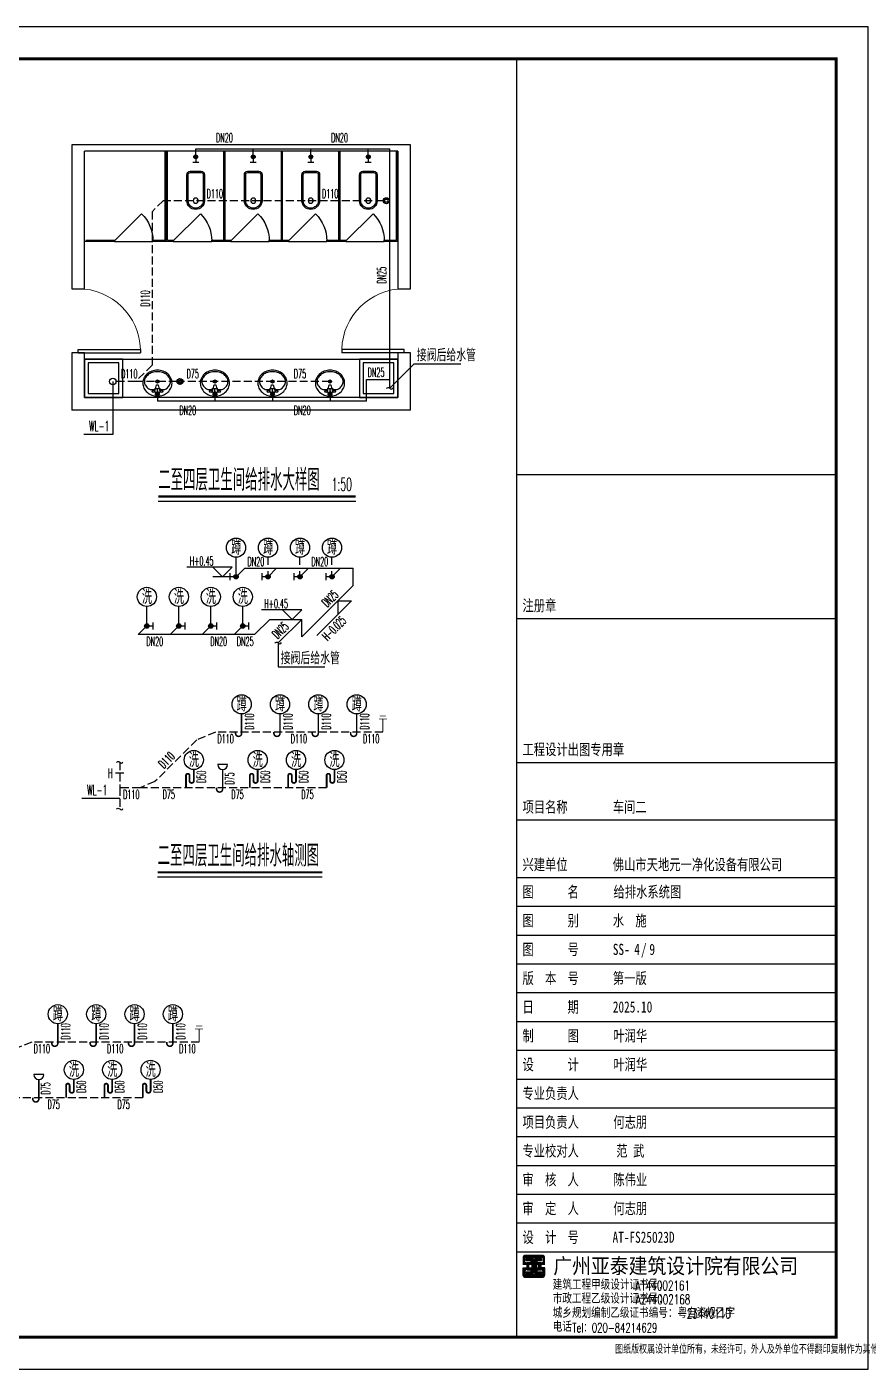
# Model space of a CAD drawing. Extents: x -620248 to 571765, y -684907 to -323071.
# Drawn here: x -329964 to -316805, y -416910 to -395910 of the extents above; entities that cross this region are included whole.
import ezdxf
from ezdxf.enums import TextEntityAlignment as Align

# ---------------------------------------------------------------- set-up
doc = ezdxf.new("R2010")
doc.units = 0
doc.header["$LTSCALE"] = 1000
doc.header["$MEASUREMENT"] = 0
doc.linetypes.add('DASH', pattern=[0.35, 0.25, -0.1])
for name, color, linetype in [('2', 2, 'Continuous'), ('4', 4, 'Continuous'), ('9', 9, 'Continuous'), ('DIM_ELEV', 3, 'Continuous'), ('DIM_SYMB', 3, 'Continuous'), ('EQUIP_地漏', 7, 'Continuous'), ('EQUIP_污水', 7, 'Continuous'), ('K+T', 252, 'Continuous'), ('PIPE-污水', 5, 'DASH'), ('PIPE-给水', 1, 'Continuous'), ('PUB_TITLE', 4, 'Continuous'), ('S', 2, 'Continuous'), ('STAIR', 2, 'Continuous'), ('TWT_LEAD', 3, 'Continuous'), ('TWT_TEXT', 7, 'Continuous'), ('VALVE_给水', 7, 'Continuous'), ('VPIPE-污水', 5, 'DASH'), ('WALL', 7, 'Continuous'), ('WINDOW', 4, 'Continuous'), ('框', 130, 'Continuous')]:
    doc.layers.add(name, color=color, linetype=linetype)
doc.styles.add('-宋体', font='simsun_0.shx', dxfattribs={"width": 0.8})
doc.styles.add('_TCH_DIM', font='SIMPLEX.shx', dxfattribs={"width": 0.8, "bigfont": 'GBCBIG.shx'})
doc.styles.add('HZ', font='txt', dxfattribs={"width": 0.8, "bigfont": 'hztxt'})
doc.styles.add('TBC', font='simhei_0.shx', dxfattribs={"width": 0.9})
doc.styles.add('天正', font='SIMPLEX.shx', dxfattribs={"width": 0.7, "bigfont": 'HZTXT.shx'})

# ---------------------------------------------------------------- blocks, each defined once
blk = doc.blocks.new('A$C58C370F3')
at = {"layer": 'K+T'}
for points in [[(465, 138), (59, 138, 0.388189), (0, 88), (0, -88, 0.388189), (59, -138), (465, -138, 0.97895)], [(465, 118), (58, 118, 0.382017), (20, 86), (20, -86, 0.382017), (58, -118), (465, -118, 0.977255)]]:
    blk.add_lwpolyline(points, format="xyb", close=True, dxfattribs=at)
blk.add_circle((462, 0), 40, dxfattribs=at)
blk = doc.blocks.new('$DorLib2D$00000114')
at = {"color": 0}
blk.add_line((0.5, 0), (-0.207, 0.707), dxfattribs=at)
blk.add_arc((0.5, 0), 1, 135, 180, dxfattribs=at)
blk = doc.blocks.new('A$C03CD7C06')
at = {"layer": 'K+T'}
for p, q in [((-350, 1410), (-460, 1410)), ((-460, 1410), (-460, 0)), ((-440, 1390), (-350, 1390)), ((-440, 1390), (-440, 0)), ((-350, 1410), (250, 1410)), ((-350, 1390), (-350, 1410)), ((460, 1410), (250, 1410)), ((250, 1410), (250, 1390)), ((250, 1390), (440, 1390)), ((440, 1390), (440, 0)), ((460, 1410), (460, 0)), ((-440, 0), (-460, 0)), ((460, 0), (440, 0))]:
    blk.add_line(p, q, dxfattribs=at)
at = {"layer": 'K+T', "xscale": 600, "yscale": 600, "zscale": -600, "rotation": 180}
blk.add_blockref('$DorLib2D$00000114', (-50, 1400), dxfattribs=at)
at = {"layer": 'K+T', "rotation": 90}
blk.add_blockref('A$C58C370F3', (0, 310), dxfattribs=at)
blk = doc.blocks.new('$DorLib2D$00000001')
for p, q in [((0.45, 0.975), (0.5, 0.975)), ((0.45, 0), (0.45, 0.975)), ((0.5, 0), (0.5, 0.975)), ((0.5, 0), (0.45, 0))]:
    blk.add_line(p, q)
at = {"lineweight": 13}
blk.add_arc((0.475, 0), 0.975, 91.4693, 180, dxfattribs=at)
blk = doc.blocks.new('$lvtry$00000179')
at = {"color": 0, "linetype": 'ByBlock'}
for p, q in [((-32, -102), (-92, -102)), ((-13, -178), (-40, -70)), ((35, -64), (-35, -64)), ((13, -178), (-13, -178)), ((40, -70), (13, -178)), ((92, -102), (32, -102))]:
    blk.add_line(p, q, dxfattribs=at)
blk.add_lwpolyline([(0, -406, 0.088425), (89, -391, 0.093738), (162, -347, 0.102376), (212, -280, 0.10945), (229, -203, 0.109452), (212, -127, 0.102376), (162, -60, 0.093738), (89, -16, 0.088423), (0, 0, 0.088427), (-89, -16, 0.093738), (-162, -60, 0.102376), (-212, -127, 0.109452), (-229, -203, 0.109451), (-212, -280, 0.102376), (-162, -347, 0.093738), (-89, -391, 0.088425)], format="xyb", close=True, dxfattribs=at)
for centre, radius in [((-64, -76), 20.4), ((-64, -76), 15.4), ((0, -229), 25.4), ((63, -76), 20.4), ((63, -76), 15.4)]:
    blk.add_circle(centre, radius, dxfattribs=at)
for centre, radius, start, end in [((-88, -229), 116, 151.0888, 180), ((-45, -252), 164, 126.8699, 151.0888), ((-18, -288), 210, 123.9045, 126.8699), ((-92, -178), 76.2, 90, 123.9045), ((-35, -68), 5, 90, 194.0362), ((35, -68), 5, 345.9638, 90), ((92, -178), 76.2, 57.7402, 90), ((45, -252), 164, 28.9112, 57.7402), ((88, -229), 116, 0, 28.9112), ((-88, -229), 116, 180, 208.9112), ((-45, -205), 164, 208.9112, 233.1301), ((-18, -169), 210, 233.1301, 252.7421), ((0, -111), 270, 252.7421, 270), ((0, -111), 270, 270, 287.2579), ((18, -169), 210, 287.2579, 306.8699), ((45, -205), 164, 306.8699, 331.0888), ((88, -229), 116, 331.0888, 0)]:
    blk.add_arc(centre, radius, start, end, dxfattribs=at)
at = {"color": 0}
for p in [(0, -76), (0, -229)]:
    blk.add_point(p, dxfattribs=at)
blk = doc.blocks.new('A$C3E7D3103')
at = {"layer": 'K+T'}
for p, q in [((1460, 2660), (1460, 4050)), ((670, 2640), (200, 2640)), ((220, 2660), (670, 2660)), ((670, 2660), (670, 2640)), ((670, 2640), (1270, 2640)), ((1270, 2640), (1270, 2660)), ((1270, 2660), (1460, 2660)), ((1480, 2640), (1270, 2640)), ((200, 800), (5100, 800))]:
    blk.add_line(p, q, dxfattribs=at)
for points in [[(200, 800), (200, 200), (800, 200), (800, 800), (200, 800)], [(4500, 800), (4500, 200), (5100, 200), (5100, 800), (4500, 800)]]:
    blk.add_lwpolyline(points, dxfattribs=at)
for points in [[(260, 740), (260, 260), (740, 260), (740, 740)], [(4560, 740), (4560, 260), (5040, 260), (5040, 740)]]:
    blk.add_lwpolyline(points, close=True, dxfattribs=at)
at = {"layer": 'WALL'}
for p, q in [((5300, 4150), (0, 4150)), ((0, 4150), (0, 1900)), ((5100, 4050), (200, 4050)), ((200, 1900), (200, 4050)), ((5100, 4050), (5100, 1900)), ((5300, 1900), (5300, 4150)), ((0, 1900), (200, 1900)), ((5100, 1900), (5300, 1900)), ((200, 900), (0, 900)), ((0, 900), (0, 0)), ((200, 200), (200, 900)), ((5300, 900), (5100, 900)), ((5100, 900), (5100, 200)), ((5300, 0), (5300, 900)), ((5100, 200), (200, 200)), ((5300, 0), (0, 0))]:
    blk.add_line(p, q, dxfattribs=at)
at = {"xscale": -1, "rotation": 180}
for p in [(1940, 4050), (2840, 4050), (3740, 4050), (4640, 4050)]:
    blk.add_blockref('A$C03CD7C06', p, dxfattribs=at)
at = {"layer": 'K+T', "xscale": -600, "yscale": 600, "zscale": -600}
blk.add_blockref('$DorLib2D$00000114', (970, 2650), dxfattribs=at)
at = {"layer": 'K+T', "rotation": 180}
for p in [(1341, 220), (2241, 220), (3141, 220), (4041, 220)]:
    blk.add_blockref('$lvtry$00000179', p, dxfattribs=at)
at = {"layer": 'WINDOW', "xscale": -1000, "zscale": -1000, "rotation": 90}
for p, yscale in [((100, 1400), -1000), ((5200, 1400), 1000)]:
    blk.add_blockref('$DorLib2D$00000001', p, dxfattribs=dict(at, yscale=yscale))
blk = doc.blocks.new('$TWTSYS$00000247')
at = {"elevation": 0}
blk.add_lwpolyline([(7, -101, -0.575183), (0, 0, 0.604745), (-11, 101, 16.924828)], format="xyb", dxfattribs=at)
blk = doc.blocks.new('A$C6B0418ED')
blk.add_line((173, 87), (0, 87))
blk.add_arc((87, 87), 86.7, 180, 0)
blk = doc.blocks.new('A$C17493E92')
at = {"layer": '2', "const_width": 28.2}
blk.add_lwpolyline([(14, 285), (14, 109, 1.048718), (81, 112), (81, 192, -1), (136, 192), (136, 0)], format="xyb", dxfattribs=at)
blk = doc.blocks.new('A$C29A34EED')
at = {"layer": '框'}
for p, q in [((0, 461), (0, 14461)), ((0, 14461), (2000, 14461)), ((500, 461), (500, 14461)), ((1000, 461), (1000, 14461)), ((1500, 461), (1500, 14461)), ((2000, 461), (2000, 14461)), ((2000, 12961), (0, 12961)), ((2000, 10961), (0, 10961)), ((2000, 9005), (0, 9005)), ((2000, 7461), (0, 7461)), ((2000, 5961), (0, 5961)), ((2000, 3961), (0, 3961)), ((2000, 2005), (0, 2005)), ((2000, 461), (0, 461))]:
    blk.add_line(p, q, dxfattribs=at)
at = {"layer": '框', "style": '_TCH_DIM', "width": 0.8}
for s, p in [('日 期', (462, 13120)), ('签  名', (466, 11253)), ('实  名', (466, 9253)), ('工艺机械', (1953, 7486)), ('专 业', (472, 7613)), ('电 气', (957, 7555)), ('空 调', (1460, 7573)), ('日 期', (462, 6120)), ('签  名', (466, 4253)), ('实  名', (466, 2253)), ('专 业', (480, 613)), ('建 筑', (967, 607)), ('结 构', (1470, 612)), ('给排水', (1970, 645)), ('会', (470, 12)), ('签', (1174, -12))]:
    blk.add_text(s, height=450, rotation=90, dxfattribs=at).set_placement(p)
blk = doc.blocks.new('A$C54597E38')
at = {"layer": '9'}
h = blk.add_hatch(dxfattribs=at)
h.set_pattern_fill('ANSI31', color=256, scale=70.630202, angle=135, style=0)
h.set_pattern_definition([(180, (-153496.256, -56662.455), (-2e-15, -8.82877527), [])])
edge = h.paths.add_edge_path()
edge.add_line((99, 458), (99, 400))
edge.add_line((99, 400), (0, 400))
edge.add_line((0, 400), (0, 620))
edge.add_arc((64, 620), 63.6, 90, 180, ccw=False)
edge.add_line((64, 683), (622, 683))
edge.add_arc((622, 620), 63.6, 0, 90, ccw=False)
edge.add_line((685, 620), (685, 396))
edge.add_line((685, 396), (594, 396))
edge.add_line((594, 396), (594, 463))
edge.add_line((594, 463), (614, 463))
edge.add_line((614, 463), (624, 463))
edge.add_line((624, 463), (624, 613))
edge.add_line((624, 613), (68, 613))
edge.add_line((68, 613), (68, 458))
edge.add_line((68, 458), (99, 458))
h.paths.add_polyline_path([(369, 293), (369, 582), (586, 582), (586, 519), (436, 519), (436, 458), (557, 458), (557, 225), (431, 225), (431, 166), (588, 166), (588, 112), (370, 112), (370, 226), (321, 226), (321, 112), (103, 112), (103, 166), (260, 166), (260, 225), (133, 225), (133, 458), (255, 458), (255, 519), (104, 519), (104, 582), (321, 582), (321, 293)])
h.paths.add_polyline_path([(196, 399), (265, 399), (265, 289), (196, 289)], flags=16)
h.paths.add_polyline_path([(494, 399), (425, 399), (425, 289), (494, 289)], flags=16)
edge = h.paths.add_edge_path()
edge.add_line((99, 225), (99, 283))
edge.add_line((99, 283), (0, 283))
edge.add_line((0, 283), (0, 64))
edge.add_arc((64, 64), 63.6, 180, 270)
edge.add_line((64, 0), (622, 0))
edge.add_arc((622, 64), 63.6, 270, 360)
edge.add_line((685, 64), (685, 287))
edge.add_line((685, 287), (594, 287))
edge.add_line((594, 287), (594, 220))
edge.add_line((594, 220), (614, 220))
edge.add_line((614, 220), (624, 220))
edge.add_line((624, 220), (624, 71))
edge.add_line((624, 71), (68, 71))
edge.add_line((68, 71), (68, 225))
edge.add_line((68, 225), (99, 225))
blk.add_lwpolyline([(369, 293), (369, 293), (369, 582), (586, 582), (586, 519), (436, 519), (436, 458), (557, 458), (557, 225), (431, 225), (431, 166), (588, 166), (588, 112), (370, 112), (370, 226), (321, 226), (321, 112), (103, 112), (103, 166), (260, 166), (260, 225), (133, 225), (133, 458), (255, 458), (255, 519), (104, 519), (104, 582), (321, 582), (321, 293), (369, 293)], dxfattribs=at)
blk.add_lwpolyline([(99, 225), (99, 283), (0, 283), (0, 64, 0.414214), (64, 0), (622, 0, 0.414214), (685, 64), (685, 287), (594, 287), (594, 220), (614, 220), (624, 220), (624, 71), (68, 71), (68, 225)], format="xyb", close=True, dxfattribs=at)
blk.add_lwpolyline([(494, 399), (425, 399), (425, 289), (494, 289)], close=True, dxfattribs=at)
blk = doc.blocks.new('标框')
at = {"layer": '4'}
for p, q in [((-105112, 98008), (-105112, 71592)), ((-95112, 98008), (-95112, 71592))]:
    blk.add_line(p, q, dxfattribs=at)
at = {"layer": '框'}
for p, q in [((-105112, 111592), (-105112, 71592)), ((-95112, 111592), (-95112, 71592)), ((-105112, 98584), (-95112, 98584)), ((-105112, 94081), (-95112, 94081)), ((-105112, 89578), (-95112, 89578)), ((-105112, 87777), (-95112, 87777)), ((-105112, 85976), (-95112, 85976)), ((-105112, 85075), (-95112, 85075)), ((-105112, 84174), (-95112, 84174)), ((-105112, 83274), (-95112, 83274)), ((-105112, 82373), (-95112, 82373)), ((-105112, 81473), (-95112, 81473)), ((-105112, 80572), (-95112, 80572)), ((-105112, 79671), (-95112, 79671)), ((-105112, 78771), (-95112, 78771)), ((-105112, 77870), (-95112, 77870)), ((-105112, 76970), (-95112, 76970)), ((-105112, 76069), (-95112, 76069)), ((-105112, 75168), (-95112, 75168)), ((-105112, 74268), (-95112, 74268))]:
    blk.add_line(p, q, dxfattribs=at)
at = {"layer": '4'}
blk.add_blockref('A$C54597E38', (-104913, 73473), dxfattribs=at)
at = {"layer": 'TWT_TEXT', "style": 'TBC', "width": 0.9}
blk.add_text('广州亚泰建筑设计院有限公司', height=480, dxfattribs=at).set_placement((-103962, 73582))
at = {"layer": 'TWT_TEXT', "style": '_TCH_DIM'}
for s, height, p in [('建筑工程甲级设计证书号：', 300, (-103979, 73080)), ('市政工程乙级设计证书号：', 300, (-103979, 72647)), ('城乡规划编制乙级证书编号：粤自资规乙字', 300, (-103979, 72198)), ('电话', 300, (-103979, 71765)), ('图纸版权属设计单位所有，未经许可，外人及外单位不得翻印复制作为其他工程之用', 249.73, (-102027, 71082))]:
    blk.add_text(s, height=height, rotation=359.9997, dxfattribs=at).set_placement(p)
at = {"layer": 'TWT_TEXT', "style": '天正', "width": 0.67}
for s, height, p in [('A144002161', 300, (-101392, 73058)), ('A244002168', 300, (-101382, 72625)), ('23440110', 300, (-99787, 72179)), ('Tel：020-84214629', 290, (-103368, 71744))]:
    blk.add_text(s, height=height, rotation=359.9997, dxfattribs=at).set_placement(p)
at = {"layer": '框', "style": '-宋体', "width": 0.74}
for s, p in [('注册章', (-104927, 94312)), ('工程设计出图专用章', (-104926, 89809)), ('项目名称', (-104926, 88008)), ('车间二', (-102099, 88008)), ('兴建单位', (-104926, 86207)), ('佛山市天地元一净化设备有限公司', (-102100, 86207)), ('图      名', (-104926, 85353)), ('图      别', (-104926, 84452)), ('图      号', (-104926, 83552)), ('版  本  号', (-104927, 82651)), ('第一版', (-102100, 82651)), ('日      期', (-104926, 81751)), ('2025.10', (-102099, 81751)), ('制      图', (-104926, 80850)), ('设      计', (-104926, 79950)), ('专业负责人', (-104926, 79049)), ('项目负责人', (-104926, 78148)), ('专业校对人', (-104926, 77248)), ('审  核  人', (-104926, 76347)), ('审  定  人', (-104926, 75447)), ('设  计  号', (-104926, 74546)), ('AT-FS25023D', (-102108, 74546))]:
    blk.add_text(s, height=350, dxfattribs=at).set_placement(p)
for s, p in [('叶润华', (-101553, 80850)), ('叶润华', (-101553, 79950)), ('何志朋', (-101553, 78148)), ('范 武', (-101553, 77248)), ('陈伟业', (-101553, 76347)), ('何志朋', (-101553, 75447))]:
    blk.add_text(s, height=350, dxfattribs=at).set_placement(p, align=Align.CENTER)
blk = doc.blocks.new('框')
at = {"layer": '4'}
for p, q in [((-296744, 162730), (-296744, 136314)), ((-286744, 162730), (-286744, 136314))]:
    blk.add_line(p, q, dxfattribs=at)
at = {"layer": '框'}
for p, q in [((-296744, 176314), (-296744, 136314)), ((-286744, 176314), (-286744, 136314))]:
    blk.add_line(p, q, dxfattribs=at)
at = {"layer": '4'}
blk.add_blockref('标框', (-191632, 64721), dxfattribs=at)
at = {"layer": '框', "style": '-宋体', "width": 0.74}
for s, p in [('水  施', (-293732, 149174)), ('SS-  /', (-293732, 148273)), ('9', (-292587, 148273))]:
    blk.add_text(s, height=350, dxfattribs=at).set_placement(p)
blk = doc.blocks.new('A$C7517252D')
at = {"layer": '4'}
for name, p in [('A$C29A34EED', (0, 26072)), ('框', (344644, -135781))]:
    blk.add_blockref(name, p, dxfattribs=at)
blk = doc.blocks.new('$TwtSys$00000136')
at = {"elevation": 0}
blk.add_lwpolyline([(-51, 45), (51, 45), (51, -49), (-51, -49)], close=True, dxfattribs=at)
blk.add_circle((0, 0, 0), 93.8)
blk = doc.blocks.new('$TwtSys$00000141')
for p, q in [((-94, 8), (-10, 92)), ((-94, 8), (-10, 92)), ((-87, -35), (35, 87)), ((-87, -35), (35, 87)), ((-66, -66), (66, 66)), ((-66, -66), (66, 66)), ((-32, -87), (88, 33)), ((-32, -87), (88, 33)), ((11, -92), (92, -11)), ((11, -92), (92, -11))]:
    blk.add_line(p, q)
blk.add_circle((0, 0), 94)
blk.add_circle((0, 0), 94)
blk = doc.blocks.new('$VALVE$00000497')
for p, q in [((78, 138), (-78, 138)), ((0, 50), (0, 138))]:
    blk.add_line(p, q)
at = {"const_width": 49.6}
blk.add_lwpolyline([(25, 0, 1), (-25, 0, 1)], format="xyb", close=True, dxfattribs=at)
blk.add_circle((0, 0), 50)
blk = doc.blocks.new('$TWTSYS$00000426')
for points, const_width in [([(-100, 500), (100, 500)], 20), ([(0, 407), (0, 0)], 30), ([(-125, 407), (125, 407)], 20)]:
    blk.add_lwpolyline(points, dxfattribs=dict(const_width=const_width))
at = {"style": 'HZ', "width": 0.7, "flags": 1}
for tag in ['UNIT', 'SPEC', 'WHAT']:
    blk.add_attdef(tag, (0, 0), '', height=0.001, dxfattribs=at)

msp = doc.modelspace()

# ---------------------------------------------------------------- linework, layer by layer
at = {"layer": 'DIM_ELEV', "color": 0}
for p, q in [((-326753.2, -404362.9), (-327460.1, -404362.9)), ((-326903.2, -404512.9), (-327053.2, -404362.9)), ((-326903.2, -404512.9), (-326753.2, -404362.9)), ((-326691.9, -404512.9), (-327053.2, -404512.9)), ((-325663.1, -405030), (-326294.5, -405030)), ((-325813.1, -405180), (-325963.1, -405030)), ((-325813.1, -405180), (-325663.1, -405030)), ((-324886.7, -404888.3), (-325430.1, -405431.6)), ((-325098.9, -404888.3), (-324886.7, -404888.3)), ((-325098.9, -404888.3), (-325098.9, -405100.4))]:
    msp.add_line(p, q, dxfattribs=at)
at = {"layer": 'DIM_SYMB', "const_width": 35}
for points in [[(-327909.8, -403259.1), (-324819.7, -403259.1)], [(-327919.1, -409137.8), (-325344, -409137.8)]]:
    msp.add_lwpolyline(points, dxfattribs=at)
at = {"layer": 'DIM_SYMB'}
for points in [[(-327909.8, -403329.1), (-324819.7, -403329.1)], [(-327919.1, -409207.8), (-325344, -409207.8)]]:
    msp.add_lwpolyline(points, dxfattribs=at)
at = {"layer": 'PIPE-污水', "linetype": 'DASH', "ltscale": 0.5}
for p, q in [((-327831.4, -398629.4), (-328003.4, -398801.5)), ((-324387.6, -398629.4), (-327831.4, -398629.4)), ((-328003.4, -398801.5), (-328003.4, -401201.9)), ((-328003.4, -401201.9), (-328260.3, -401458.8)), ((-328260.3, -401458.8), (-328569.7, -401458.8)), ((-327615.9, -401458.8), (-328260.3, -401458.8)), ((-325221.6, -401458.8), (-327521.9, -401458.8)), ((-327013.7, -406943.3), (-327307.5, -407065)), ((-324395.5, -406943.3), (-327013.7, -406943.3)), ((-327307.5, -407065), (-327960, -407717.6)), ((-328511.9, -407414.7), (-328511.9, -407814.3)), ((-328193.5, -407814.3), (-328511.9, -407814.3)), ((-328511.9, -407814.3), (-328511.9, -408146.6)), ((-327960, -407717.6), (-328193.5, -407814.3)), ((-325274.9, -407814.3), (-328193.5, -407814.3)), ((-329888.7, -411791.8), (-330182.5, -411913.5)), ((-327270.5, -411791.8), (-329888.7, -411791.8)), ((-328149.9, -412662.7), (-330849.9, -412662.7))]:
    msp.add_line(p, q, dxfattribs=at)
at = {"layer": 'PIPE-给水', "linetype": 'Continuous', "ltscale": 0.5}
for p, q in [((-327322.9, -397943.7), (-327322.9, -397819.9)), ((-327322.9, -397819.9), (-326422.9, -397819.9)), ((-326422.9, -397943.7), (-326422.9, -397819.9)), ((-326422.9, -397819.9), (-325522.9, -397819.9)), ((-325522.9, -397943.7), (-325522.9, -397819.9)), ((-325522.9, -397819.9), (-324622.9, -397819.9)), ((-324622.9, -397943.7), (-324622.9, -397819.9)), ((-324622.9, -397819.9), (-324285, -397819.9)), ((-324285, -401429.6), (-324285, -397819.9)), ((-324653.6, -401766.7), (-324653.6, -401429.6)), ((-324653.6, -401429.6), (-324285, -401429.6)), ((-324285, -401563.6), (-324285, -401429.6)), ((-327921.6, -401656.8), (-327921.6, -401766.7)), ((-327021.6, -401656.8), (-327021.6, -401766.7)), ((-326121.6, -401656.8), (-326121.6, -401766.7)), ((-325221.6, -401656.8), (-325221.6, -401766.7)), ((-327021.6, -401766.7), (-327921.6, -401766.7)), ((-326121.6, -401766.7), (-327021.6, -401766.7)), ((-325221.6, -401766.7), (-326121.6, -401766.7)), ((-324653.6, -401766.7), (-325221.6, -401766.7)), ((-326691.9, -404512.9), (-326691.9, -404207.9)), ((-326191.9, -404327.9), (-326191.9, -404207.9)), ((-325691.9, -404327.9), (-325691.9, -404207.9)), ((-325191.9, -404327.9), (-325191.9, -404207.9)), ((-326556.9, -404377.9), (-326691.9, -404512.9)), ((-326556.9, -404377.9), (-326056.9, -404377.9)), ((-326056.9, -404377.9), (-326191.9, -404512.9)), ((-326191.9, -404512.9), (-326191.9, -404427.9)), ((-326056.9, -404377.9), (-325556.9, -404377.9)), ((-325556.9, -404377.9), (-325691.9, -404512.9)), ((-325691.9, -404512.9), (-325691.9, -404427.9)), ((-325556.9, -404377.9), (-325056.9, -404377.9)), ((-325056.9, -404377.9), (-325191.9, -404512.9)), ((-325191.9, -404512.9), (-325191.9, -404427.9)), ((-325056.9, -404377.9), (-324861.7, -404377.9)), ((-324861.7, -404651.1), (-324861.7, -404377.9)), ((-325663.8, -405453.2), (-324861.7, -404651.1)), ((-328086.5, -405283.3), (-328086.5, -404978.3)), ((-327586.5, -405283.3), (-327586.5, -404978.3)), ((-327086.5, -405283.3), (-327086.5, -404978.3)), ((-326586.5, -405283.3), (-326586.5, -404978.3)), ((-328221.5, -405418.4), (-328086.5, -405283.3)), ((-327721.5, -405418.4), (-327586.5, -405283.3)), ((-327221.5, -405418.4), (-327086.5, -405283.3)), ((-326721.5, -405418.4), (-326586.5, -405283.3)), ((-326404.2, -405418.4), (-326165.8, -405180)), ((-326165.8, -405180), (-325663.8, -405180)), ((-326032.1, -405548.3), (-325663.8, -405180)), ((-325663.8, -405453.2), (-325663.8, -405180)), ((-327721.5, -405418.4), (-328221.5, -405418.4)), ((-327221.5, -405418.4), (-327721.5, -405418.4)), ((-326721.5, -405418.4), (-327221.5, -405418.4)), ((-326404.2, -405418.4), (-326721.5, -405418.4))]:
    msp.add_line(p, q, dxfattribs=at)
at = {"layer": 'PUB_TITLE'}
msp.add_lwpolyline([(-346504.5, -416910), (-316804.5, -416910), (-316804.5, -395910), (-346504.5, -395910)], close=True, dxfattribs=at)
at = {"layer": 'PUB_TITLE', "const_width": 50}
msp.add_lwpolyline([(-345254.5, -416410), (-317304.5, -416410), (-317304.5, -396410), (-345254.5, -396410)], close=True, dxfattribs=at)
at = {"layer": 'S'}
msp.add_line((-328575.1, -407580.6), (-328448.7, -407580.6), dxfattribs=at)
at = {"layer": 'S', "const_width": 24.5}
for points in [[(-326604.8, -406658.3), (-326604.8, -406963.3, -1), (-326699.5, -406963.3), (-326699.5, -406943.3)], [(-326004.8, -406658.3), (-326004.8, -406963.3, -1), (-326099.5, -406963.3), (-326099.5, -406943.3)], [(-325404.8, -406658.3), (-325404.8, -406963.3, -1), (-325499.5, -406963.3), (-325499.5, -406943.3)], [(-324804.8, -406658.3), (-324804.8, -406963.3, -1), (-324899.5, -406963.3), (-324899.5, -406943.3)], [(-326901.6, -407529.3), (-326901.6, -407834.3, -1), (-326996.3, -407834.3), (-326996.3, -407814.3)], [(-329479.8, -411506.8), (-329479.8, -411811.8, -1), (-329574.4, -411811.8), (-329574.4, -411791.8)], [(-328879.8, -411506.8), (-328879.8, -411811.8, -1), (-328974.4, -411811.8), (-328974.4, -411791.8)], [(-328279.8, -411506.8), (-328279.8, -411811.8, -1), (-328374.4, -411811.8), (-328374.4, -411791.8)], [(-327679.8, -411506.8), (-327679.8, -411811.8, -1), (-327774.4, -411811.8), (-327774.4, -411791.8)], [(-329776.6, -412377.7), (-329776.6, -412682.7, -1), (-329871.3, -412682.7), (-329871.3, -412662.7)]]:
    msp.add_lwpolyline(points, format="xyb", dxfattribs=at)
at = {"layer": 'S'}
for centre in [(-326691.9, -404057.9), (-326191.9, -404057.9), (-325691.9, -404057.9), (-325191.9, -404057.9), (-328086.5, -404828.3), (-327586.5, -404828.3), (-327086.5, -404828.3), (-326586.5, -404828.3), (-326604.8, -406508.3), (-326004.8, -406508.3), (-325404.8, -406508.3), (-324804.8, -406508.3), (-327352.4, -407379.3), (-326353.4, -407379.3), (-325753.4, -407379.3), (-325153.4, -407379.3), (-329479.8, -411356.8), (-328879.8, -411356.8), (-328279.8, -411356.8), (-327679.8, -411356.8), (-329228.4, -412227.7), (-328628.4, -412227.7), (-328028.4, -412227.7)]:
    msp.add_circle(centre, 150, dxfattribs=at)
at = {"layer": 'TWT_LEAD'}
for p, q in [((-324285, -401563.6), (-323904, -401182.6)), ((-323904, -401182.6), (-323175.9, -401182.6)), ((-328619.7, -401458.8), (-328619.7, -402285.7)), ((-328619.7, -401458.8), (-328619.7, -402285.7)), ((-328619.7, -402285.7), (-329073.7, -402285.7)), ((-326032.1, -405548.3), (-326032.1, -405922.1)), ((-326032.1, -405922.1), (-325303.9, -405922.1)), ((-328649.8, -407980.4), (-329103.8, -407980.4)), ((-328511.9, -407980.4), (-328649.8, -407980.4)), ((-328511.9, -407980.4), (-328649.8, -407980.4))]:
    msp.add_line(p, q, dxfattribs=at)
at = {"layer": 'VPIPE-污水', "linetype": 'Continuous'}
msp.add_circle((-328619.7, -401458.8), 50, dxfattribs=at)

# ---------------------------------------------------------------- block references
at = {"layer": '2', "xscale": -1}
for p in [(-327338.3, -407814.3), (-326339.3, -407814.3), (-325739.3, -407814.3), (-325139.3, -407814.3), (-329214.3, -412662.7), (-328614.3, -412662.7), (-328014.3, -412662.7)]:
    msp.add_blockref('A$C17493E92', p, dxfattribs=at)
at = {"layer": '4', "xscale": 0.5, "yscale": 0.5, "zscale": 0.5}
msp.add_blockref('A$C7517252D', (-346254.5, -416676.3), dxfattribs=at)
at = {"layer": '9'}
msp.add_blockref('A$C3E7D3103', (-329262.9, -401907.4), dxfattribs=at)
at = {"layer": 'EQUIP_地漏', "xscale": 0.5, "yscale": 0.5, "zscale": 0.5}
msp.add_blockref('$TwtSys$00000141', (-327568.9, -401458.8), dxfattribs=at)
at = {"layer": 'EQUIP_污水', "xscale": 0.5, "yscale": 0.5, "zscale": 0.5}
for name, p in [('$TwtSys$00000136', (-324340.8, -398629.4)), ('$TWTSYS$00000426', (-324395.5, -406943.3)), ('$TWTSYS$00000426', (-327270.5, -411791.8))]:
    msp.add_blockref(name, p, dxfattribs=at)
at = {"layer": 'S', "xscale": 0.9000000000014551, "yscale": 0.9000000000014551, "zscale": 0.9000000000014551}
for p in [(-326979.6, -407529.3), (-329854.6, -412377.7)]:
    msp.add_blockref('A$C6B0418ED', p, dxfattribs=at)
at = {"layer": 'STAIR', "rotation": 270}
for p, xscale, yscale, zscale in [((-324285, -401563.4), 0.511055999994278, 0.511055999994278, 0.511055999994278), ((-326032.1, -405548.2, 0), 0.511055999994278, 0.511055999994278, 0.511055999994278), ((-328511.9, -407414.6, 0), 0.5110560000175611, 0.5110560000175611, 0.5110560000175611), ((-328511.9, -408146.4, 0), 0.5110560000175611, 0.5110560000175611, 0.5110560000175611)]:
    msp.add_blockref('$TWTSYS$00000247', p, dxfattribs=dict(at, xscale=xscale, yscale=yscale, zscale=zscale))
at = {"layer": 'VALVE_给水'}
for p, xscale, yscale, zscale, rotation in [((-327322.9, -397943.7), 0.6, 0.6, 0.6, 180), ((-326422.9, -397943.7), 0.6, 0.6, 0.6, 180), ((-325522.9, -397943.7), 0.6, 0.6, 0.6, 180), ((-324622.9, -397943.7), 0.6, 0.6, 0.6, 180), ((-326691.9, -404512.9), 0.7, 0.7, 0.7, 89.99999999999999), ((-326191.9, -404512.9), 0.7, 0.7, 0.7, 89.99999999999999), ((-325691.9, -404512.9), 0.7, 0.7, 0.7, 89.99999999999999), ((-325191.9, -404512.9), 0.7, 0.7, 0.7, 89.99999999999999), ((-328086.5, -405283.3), 0.7, 0.7, 0.7, 270), ((-327586.5, -405283.3), 0.7, 0.7, 0.7, 270), ((-327086.5, -405283.3), 0.7, 0.7, 0.7, 270), ((-326586.5, -405283.3), 0.7, 0.7, 0.7, 270)]:
    msp.add_blockref('$VALVE$00000497', p, dxfattribs=dict(at, xscale=xscale, yscale=yscale, zscale=zscale, rotation=rotation))
at = {"layer": 'VALVE_给水', "xscale": 0.6, "yscale": 0.6, "zscale": 0.6}
for p in [(-327921.6, -401656.8), (-327021.6, -401656.8), (-326121.6, -401656.8), (-325221.6, -401656.8)]:
    msp.add_blockref('$VALVE$00000497', p, dxfattribs=at)

# ---------------------------------------------------------------- texts
at = {"layer": 'DIM_ELEV', "color": 7, "style": '天正', "width": 0.525}
for p in [(-327416.3, -404336.7), (-326250.7, -405003.7)]:
    msp.add_text('H+0.45', height=140, dxfattribs=at).set_placement(p)
msp.add_text('H-0.025', height=140, rotation=45, dxfattribs=at).set_placement((-325261.7, -405523.2))
at = {"layer": 'DIM_SYMB', "color": 7}
for s, height, style, width, p in [('二至四层卫生间给排水大样图', 337.589, '_TCH_DIM', 0.8, (-327909.8, -403166.8)), ('1:50', 200, '天正', 0.525, (-325194.7, -403166.8)), ('二至四层卫生间给排水轴测图', 337.589, '_TCH_DIM', 0.8, (-327919.1, -409045.5))]:
    msp.add_text(s, height=height, dxfattribs=dict(at, style=style, width=width)).set_placement(p)
at = {"layer": 'TWT_LEAD', "color": 7}
for s, height, style, width, p in [('接阀后给水管', 192.91, '_TCH_DIM', 0.8, (-323865.1, -401142.6)), ('WL-1', 160, '天正', 0.525, (-328990.7, -402235.7)), ('接阀后给水管', 192.91, '_TCH_DIM', 0.8, (-325993.1, -405882.1)), ('WL-1', 160, '天正', 0.525, (-329020.8, -407930.4))]:
    msp.add_text(s, height=height, dxfattribs=dict(at, style=style, width=width)).set_placement(p)
at = {"layer": 'TWT_TEXT', "style": '天正'}
for s, height, width, p in [('DN20', 140.8, 0.525, (-327004.6, -397714.3)), ('DN20', 140.8, 0.525, (-325204.6, -397714.3)), ('D110', 140.8, 0.525, (-327151.5, -398588.4)), ('D110', 140.8, 0.525, (-325347.3, -398588.4)), ('D110', 140.8, 0.525, (-328489.8, -401408.8)), ('D75', 140.8, 0.525, (-327465.7, -401408.8)), ('D75', 140.8, 0.525, (-325787.8, -401408.8)), ('DN25', 140.8, 0.525, (-324633, -401385.1)), ('DN20', 140.8, 0.525, (-327578.4, -401980.1)), ('DN20', 140.8, 0.525, (-325787.8, -401980.1)), ('蹲', 225, 0.7, (-326769.5, -404169.9)), ('蹲', 225, 0.7, (-326269.5, -404169.9)), ('蹲', 225, 0.7, (-325769.5, -404169.9)), ('蹲', 225, 0.7, (-325269.5, -404169.9)), ('DN20', 140.8, 0.525, (-326513.4, -404345)), ('DN20', 140.8, 0.525, (-325513.4, -404345)), ('洗', 225, 0.7, (-328164.1, -404940.3)), ('洗', 225, 0.7, (-327664.1, -404940.3)), ('洗', 225, 0.7, (-327164.1, -404940.3)), ('洗', 225, 0.7, (-326664.1, -404940.3)), ('DN20', 140.8, 0.525, (-328094.3, -405595.9)), ('DN20', 140.8, 0.525, (-327094.3, -405595.9)), ('DN25', 140.8, 0.525, (-326679.4, -405595.9)), ('蹲', 225, 0.7, (-326682.4, -406620.4)), ('蹲', 225, 0.7, (-326082.4, -406620.4)), ('蹲', 225, 0.7, (-325482.4, -406620.4)), ('蹲', 225, 0.7, (-324882.4, -406620.4)), ('D110', 140.8, 0.525, (-326983.4, -407119)), ('D110', 140.8, 0.525, (-325836.7, -407119)), ('D110', 140.8, 0.525, (-324706.3, -407119)), ('洗', 225, 0.7, (-327430, -407491.3)), ('洗', 225, 0.7, (-326431, -407491.3)), ('洗', 225, 0.7, (-325831, -407491.3)), ('洗', 225, 0.7, (-325231, -407491.3)), ('H', 152, 0.525, (-328695.6, -407662.8)), ('D110', 140.8, 0.525, (-328458.4, -407989.9)), ('D75', 140.8, 0.525, (-327839.8, -407989.9)), ('D75', 140.8, 0.525, (-326765.3, -407989.9)), ('D75', 140.8, 0.525, (-325671.6, -407989.9)), ('蹲', 225, 0.7, (-329557.3, -411468.8)), ('蹲', 225, 0.7, (-328957.3, -411468.8)), ('蹲', 225, 0.7, (-328357.3, -411468.8)), ('蹲', 225, 0.7, (-327757.3, -411468.8)), ('D110', 140.8, 0.525, (-329858.4, -411967.4)), ('D110', 140.8, 0.525, (-328711.7, -411967.4)), ('D110', 140.8, 0.525, (-327581.3, -411967.4)), ('洗', 225, 0.7, (-329305.9, -412339.7)), ('洗', 225, 0.7, (-328705.9, -412339.7)), ('洗', 225, 0.7, (-328105.9, -412339.7)), ('D75', 140.8, 0.525, (-329640.3, -412838.4)), ('D75', 140.8, 0.525, (-328546.6, -412838.4))]:
    msp.add_text(s, height=height, dxfattribs=dict(at, width=width)).set_placement(p)
at = {"layer": 'TWT_TEXT', "style": '天正', "width": 0.525}
for s, height, rotation, p in [('DN25', 140.8, 90, (-324342.1, -399927.4)), ('D110', 140.8, 90, (-328042.8, -400288.8)), ('DN25', 140.8, 45, (-325264.6, -404996.2)), ('DN25', 140.8, 45, (-326041.6, -405492.7)), ('D110', 140, 90, (-326411.3, -406906.9)), ('D110', 140, 90, (-325811.3, -406906.9)), ('D110', 140, 90, (-325211.3, -406906.9)), ('D110', 140, 90, (-324611.3, -406906.9)), ('D110', 140.8, 45, (-327818.5, -407520.6)), ('D50', 140, 90, (-327164.5, -407738.3)), ('D75', 140, 90, (-326723.3, -407766.8)), ('D50', 140, 90, (-326165.4, -407738.3)), ('D50', 140, 90, (-325565.4, -407738.3)), ('D50', 140, 90, (-324965.4, -407738.3)), ('D110', 140, 90, (-329286.3, -411755.3)), ('D110', 140, 90, (-328686.3, -411755.3)), ('D110', 140, 90, (-328086.3, -411755.3)), ('D110', 140, 90, (-327486.3, -411755.3)), ('D75', 140, 90, (-329598.3, -412615.2)), ('D50', 140, 90, (-329040.4, -412586.8)), ('D50', 140, 90, (-328440.4, -412586.8)), ('D50', 140, 90, (-327840.4, -412586.8))]:
    msp.add_text(s, height=height, rotation=rotation, dxfattribs=at).set_placement(p)
at = {"layer": '框', "style": '-宋体', "width": 0.74}
msp.add_text('给排水系统图', height=175, dxfattribs=at).set_placement((-320787.8, -409529.7))
msp.add_text('4', height=175, dxfattribs=at).set_placement((-320420.2, -410429.4), align=Align.CENTER)

doc.saveas('drawing.dxf')
